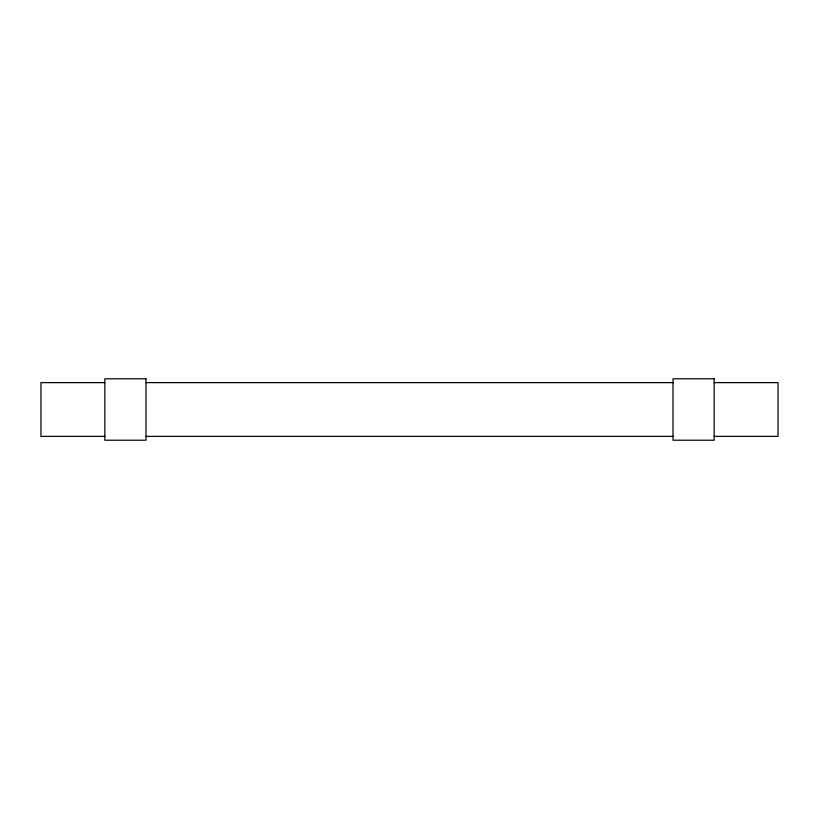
<?xml version="1.0" encoding="UTF-8"?>
<svg xmlns="http://www.w3.org/2000/svg" width="819" height="819" viewBox="0 0 819 819"><rect width="100%" height="100%" fill="white"/><g stroke="black" fill="none" stroke-linecap="round" stroke-linejoin="round"><path stroke-width="1.23" d="M104.934 382.627L40.95 382.627L40.95 436.373L104.934 436.373M145.884 382.627L673.116 382.627M714.066 382.627L778.05 382.627L778.05 436.373L714.066 436.373M145.884 436.373L673.116 436.373M145.987 378.787L104.832 378.787L104.832 440.212L145.987 440.212L145.987 378.787M714.168 378.787L673.013 378.787L673.013 440.212L714.168 440.212L714.168 378.787"/></g></svg>
